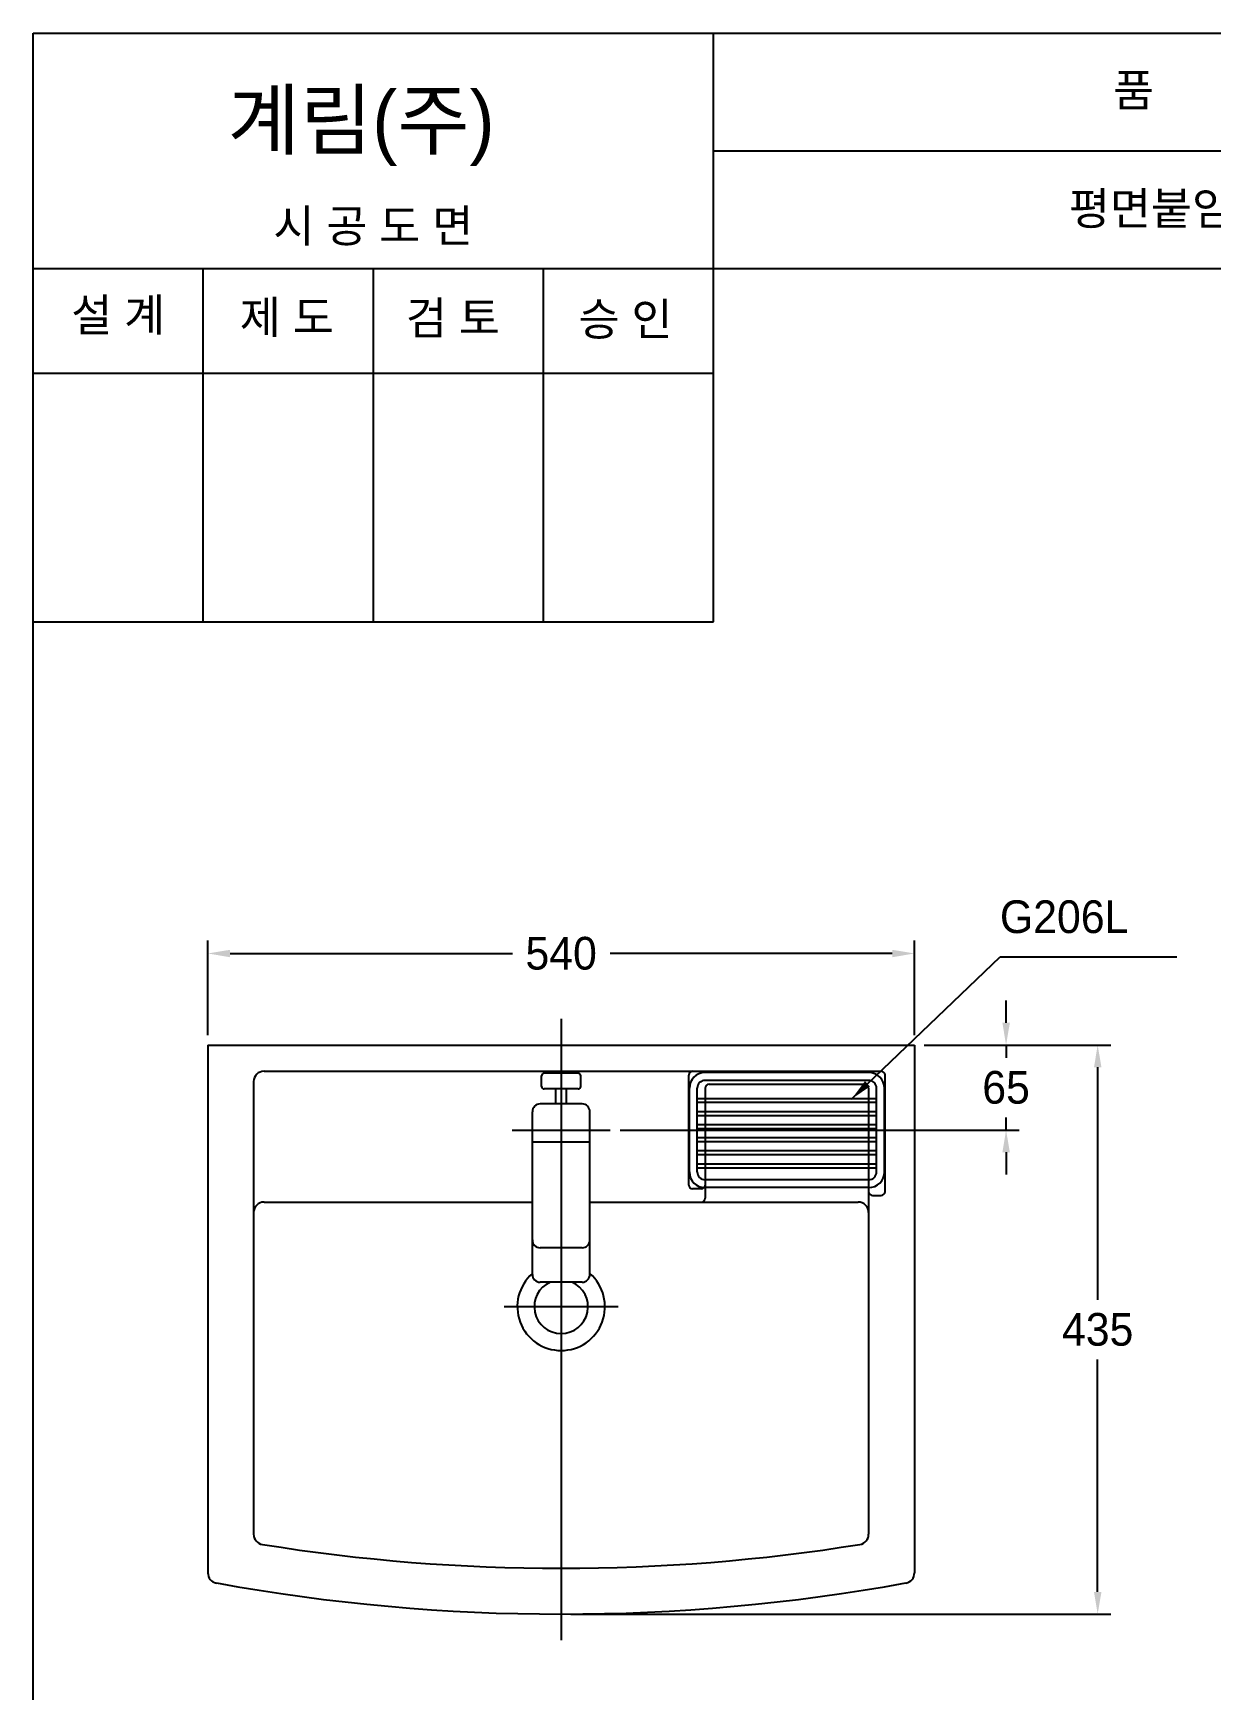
# Model space of a CAD drawing. Header units: millimetres. Extents: x 0 to 5831, y -67 to 2530.
# Drawn here: x 0 to 900, y 1264 to 2530 of the extents above; entities that cross this region are included whole.
import ezdxf
from ezdxf.enums import TextEntityAlignment as Align
from ezdxf.lldxf.tags import DXFTag

# ---------------------------------------------------------------- set-up
doc = ezdxf.new("R2010")
doc.units = ezdxf.units.MM
for name, color, linetype in [('TEXT', 7, 'Continuous'), ('내부선 및 부속', 4, 'Continuous'), ('도각라인', 255, 'Continuous'), ('외형선', 3, 'Continuous'), ('중심선', 1, 'DASHED'), ('치수선', 7, 'Continuous')]:
    doc.layers.add(name, color=color, linetype=linetype)
doc.styles.add('____', font='')
doc.styles.add('타이틀', font='H2GTRM.TTF', dxfattribs={"height": 25})
doc.styles.get('____').set_extended_font_data('굴림')
tags = doc.linetypes.add('DASHDOT', pattern=[70, 31, -13, 13, -13]).pattern_tags.tags
tags[10:11] = [DXFTag(74, 4), DXFTag(75, 0), DXFTag(340, '0'), DXFTag(46, 0.0), DXFTag(50, 0.0), DXFTag(44, 0.0), DXFTag(45, 0.0)]
tags[8:9] = [DXFTag(74, 4), DXFTag(75, 0), DXFTag(340, '0'), DXFTag(46, 0.0), DXFTag(50, 0.0), DXFTag(44, 0.0), DXFTag(45, 0.0)]
tags[6:7] = [DXFTag(74, 4), DXFTag(75, 0), DXFTag(340, '0'), DXFTag(46, 0.0), DXFTag(50, 0.0), DXFTag(44, 0.0), DXFTag(45, 0.0)]
tags[4:5] = [DXFTag(74, 4), DXFTag(75, 0), DXFTag(340, '0'), DXFTag(46, 0.0), DXFTag(50, 0.0), DXFTag(44, 0.0), DXFTag(45, 0.0)]
tags = doc.linetypes.add('DASHED', pattern=[25.72, 12.86, -12.86]).pattern_tags.tags
tags[6:7] = [DXFTag(74, 4), DXFTag(75, 0), DXFTag(340, '0'), DXFTag(46, 0.0), DXFTag(50, 0.0), DXFTag(44, 0.0), DXFTag(45, 0.0)]
tags[4:5] = [DXFTag(74, 4), DXFTag(75, 0), DXFTag(340, '0'), DXFTag(46, 0.0), DXFTag(50, 0.0), DXFTag(44, 0.0), DXFTag(45, 0.0)]
doc.dimstyles.new('MSADIM', dxfattribs={"dimtxt": 33, "dimasz": 17, "dimexe": 10, "dimexo": 7.5, "dimgap": 10, "dimtad": 0, "dimtih": 1, "dimtoh": 1, "dimdec": 0, "dimzin": 1, "dimdsep": 46, "dimtxsty": '____', "dimcen": 11.25, "dimadec": 0, "dimazin": 0, "dimtfac": 1, "dimtdec": 0, "dimtix": 1, "dimtmove": 0, "dimatfit": 3, "dimfxl": 0, "dimtolj": 1, "dimtzin": 1, "dimarcsym": 0})

# ---------------------------------------------------------------- blocks, each defined once
blk = doc.blocks.new('*D1')
at = {"layer": '치수선', "color": 0, "linetype": 'Continuous', "lineweight": -2}
for p, q in [((133.5, 1764), (133.5, 1836.5)), ((673.5, 1764), (673.5, 1836.5)), ((150.5, 1826.5), (366.2, 1826.5)), ((656.5, 1826.5), (440.9, 1826.5))]:
    blk.add_line(p, q, dxfattribs=at)
at = {"layer": '치수선', "color": 0, "linetype": 'Continuous'}
for points in [[(150.5, 1829.3), (150.5, 1823.6), (133.5, 1826.5)], [(656.5, 1829.3), (656.5, 1823.6), (673.5, 1826.5)]]:
    blk.add_solid(points, dxfattribs=at)
at = {"layer": '치수선', "color": 0, "linetype": 'Continuous', "insert": (403.5, 1826.5), "char_height": 25, "attachment_point": 5, "style": '____'}
blk.add_mtext('\\A1;540', dxfattribs=at)
blk = doc.blocks.new('*D2')
at = {"layer": '치수선', "color": 0, "linetype": 'Continuous', "lineweight": -2}
for p, q in [((743.5, 1773.5), (743.5, 1790.5)), ((681, 1756.5), (753.5, 1756.5)), ((743.5, 1756.5), (743.5, 1746.8)), ((743.5, 1691.5), (743.5, 1701.2)), ((448.5, 1691.5), (753.5, 1691.5)), ((743.5, 1674.5), (743.5, 1657.5))]:
    blk.add_line(p, q, dxfattribs=at)
at = {"layer": '치수선', "color": 0, "linetype": 'Continuous'}
for points in [[(740.7, 1773.5), (746.4, 1773.5), (743.5, 1756.5)], [(740.7, 1674.5), (746.4, 1674.5), (743.5, 1691.5)]]:
    blk.add_solid(points, dxfattribs=at)
at = {"layer": '치수선', "color": 0, "linetype": 'Continuous', "insert": (743.5, 1724), "char_height": 25, "attachment_point": 5, "style": '____'}
blk.add_mtext('\\A1;65', dxfattribs=at)
blk = doc.blocks.new('*D3')
at = {"layer": '치수선', "color": 0, "linetype": 'Continuous', "lineweight": -2}
for p, q in [((681, 1756.5), (823.5, 1756.5)), ((813.5, 1739.5), (813.5, 1561.8)), ((813.5, 1338.5), (813.5, 1516.1)), ((411, 1321.5), (823.5, 1321.5))]:
    blk.add_line(p, q, dxfattribs=at)
at = {"layer": '치수선', "color": 0, "linetype": 'Continuous'}
for points in [[(810.7, 1739.5), (816.4, 1739.5), (813.5, 1756.5)], [(810.7, 1338.5), (816.4, 1338.5), (813.5, 1321.5)]]:
    blk.add_solid(points, dxfattribs=at)
at = {"layer": '치수선', "color": 0, "linetype": 'Continuous', "insert": (813.5, 1539), "char_height": 25, "attachment_point": 5, "style": '____'}
blk.add_mtext('\\A1;435', dxfattribs=at)

msp = doc.modelspace()

# ---------------------------------------------------------------- linework, layer by layer
at = {"layer": '내부선 및 부속', "linetype": 'Continuous'}
for p, q in [((176.5, 1736.5), (648, 1736.5)), ((638.5, 1735.5), (513.5, 1735.5)), ((168.5, 1728.5), (168.5, 1628.5)), ((416.5, 1734.9), (390.5, 1734.9)), ((416.5, 1722.9), (390.5, 1722.9)), ((399.5, 1711.5), (399.5, 1722.9)), ((407.5, 1711.5), (407.5, 1722.9)), ((501, 1649.5), (501, 1733.5)), ((501.5, 1659.5), (501.5, 1723.5)), ((507.5, 1659.5), (507.5, 1723.5)), ((638.5, 1729.5), (513.5, 1729.5)), ((513.5, 1723.5), (513.5, 1639.5)), ((516.5, 1726.5), (635.5, 1726.5)), ((638.5, 1723.5), (638.5, 1628.5)), ((644.5, 1659.5), (644.5, 1723.5)), ((650.5, 1659.5), (650.5, 1723.5)), ((651, 1644.5), (651, 1733.5)), ((419.5, 1711.5), (387.5, 1711.5)), ((644.5, 1715.5), (507.5, 1715.5)), ((644.5, 1712.5), (507.5, 1712.5)), ((381.5, 1607.5), (381.5, 1705.5)), ((425.5, 1607.5), (425.5, 1705.5)), ((644.5, 1705.5), (507.5, 1705.5)), ((644.5, 1702.5), (507.5, 1702.5)), ((644.5, 1695.5), (507.5, 1695.5)), ((644.5, 1692.5), (507.5, 1692.5)), ((644.5, 1685.5), (507.5, 1685.5)), ((425.5, 1682.3), (381.5, 1682.3)), ((644.5, 1682.5), (507.5, 1682.5)), ((644.5, 1675.5), (507.5, 1675.5)), ((644.5, 1672.5), (507.5, 1672.5)), ((644.5, 1665.5), (507.5, 1665.5)), ((644.5, 1662.5), (507.5, 1662.5)), ((510.5, 1646.5), (504, 1646.5)), ((638.5, 1653.5), (513.5, 1653.5)), ((638.5, 1647.5), (513.5, 1647.5)), ((641.5, 1641.5), (648, 1641.5)), ((381.5, 1581.2), (381.5, 1607.5)), ((419.5, 1601.5), (387.5, 1601.5)), ((425.5, 1581.2), (425.5, 1607.5)), ((419.5, 1575.2), (387.5, 1575.2))]:
    msp.add_line(p, q, dxfattribs=at)
for centre, radius, start, end in [((176.5, 1728.5), 8, 90, 180), ((504, 1733.5), 3, 90, 180), ((513.5, 1723.5), 12, 90, 180), ((638.5, 1723.5), 12, 0, 90), ((648, 1733.5), 3, 0, 90), ((390.5, 1732.9), 2, 90, 180), ((390.5, 1724.9), 2, 180, 270), ((416.5, 1732.9), 2, 0, 90), ((416.5, 1724.9), 2, 270, 0), ((513.5, 1723.5), 6, 90, 180), ((516.5, 1723.5), 3, 90, 179.998), ((635.5, 1723.5), 3, 0, 90), ((638.5, 1723.5), 6, 0, 90), ((387.5, 1705.5), 6, 90, 180), ((419.5, 1705.5), 6, 0, 90), ((513.5, 1659.5), 12, 180, 270), ((513.5, 1659.5), 6, 180, 270), ((638.5, 1659.5), 6, 270, 0), ((638.5, 1659.5), 12, 270, 0), ((504, 1649.5), 3, 180.002, 270), ((510.5, 1649.5), 3, 270, 0), ((510.5, 1639.5), 3, 270, 0), ((641.5, 1644.5), 3, 180, 270), ((648, 1644.5), 3, 270, 0), ((387.5, 1607.5), 6, 180, 270), ((419.5, 1607.5), 6, 270, 0), ((387.5, 1581.2), 6, 180, 270), ((419.5, 1581.2), 6, 270, 0)]:
    msp.add_arc(centre, radius, start, end, dxfattribs=at)
for points in [[(388.5, 1724.9), (388.5, 1728.9), (388.5, 1732.9)], [(418.5, 1724.9), (418.5, 1728.9), (418.5, 1732.9)]]:
    msp.add_open_spline(points, degree=2, dxfattribs=at)
at = {"layer": '도각라인', "color": 7}
for p, q in [((0, 0), (0, 2530)), ((0, 2530), (1800, 2530)), ((520, 2080), (520, 2530)), ((520, 2440), (1800, 2440)), ((0, 2350), (1800, 2350)), ((130, 2080), (130, 2350)), ((260, 2080), (260, 2350)), ((390, 2080), (390, 2350)), ((0, 2270), (520, 2270)), ((0, 2080), (520, 2080))]:
    msp.add_line(p, q, dxfattribs=at)
at = {"layer": '외형선', "linetype": 'Continuous'}
for p, q in [((133.5, 1756.5), (133.5, 1353.1)), ((133.5, 1756.5), (673.5, 1756.5)), ((673.5, 1756.5), (673.5, 1353.1)), ((176.5, 1636.5), (381.5, 1636.5)), ((425.5, 1636.5), (630.5, 1636.5)), ((168.5, 1628.5), (168.5, 1382.6)), ((638.5, 1628.5), (638.5, 1382.6))]:
    msp.add_line(p, q, dxfattribs=at)
for centre, radius, start, end in [((176.5, 1628.5), 8, 90, 180), ((630.5, 1628.5), 8, 0, 90), ((403.5, 1556.5), 33.5, 131.0499, 48.95), ((403.5, 1556.5), 20.5, 113.7896, 66.2104), ((176.5, 1382.6), 8, 180, 260.85), ((630.5, 1382.6), 8, 279.15, 0), ((403.5, 2792), 1435.5, 260.85, 279.15), ((141.5, 1353.1), 8, 180, 259.68), ((403.5, 2792), 1470.5, 259.68, 280.32), ((665.5, 1353.1), 8, 280.32, 0)]:
    msp.add_arc(centre, radius, start, end, dxfattribs=at)
at = {"layer": '중심선', "linetype": 'DASHDOT'}
for p, q in [((403.5, 1776.5), (403.5, 1301.5)), ((366, 1691.5), (441, 1691.5)), ((447, 1556.5), (360, 1556.5))]:
    msp.add_line(p, q, dxfattribs=at)

# ---------------------------------------------------------------- texts
at = {"layer": 'TEXT', "style": '타이틀'}
for s, p in [('품             명', (915.7, 2486.4)), ('평면붙임 세면기', (905.8, 2396)), ('시 공 도 면', (259.9, 2382.7)), ('설 계', (65, 2314.6)), ('제 도', (193.8, 2312.9)), ('검 토', (320.8, 2312.3)), ('승 인', (452.7, 2311.4))]:
    msp.add_text(s, height=25, dxfattribs=at).set_placement(p, align=Align.MIDDLE_CENTER)
msp.add_text('계림(주)', height=44, dxfattribs=at).set_placement((148.7, 2441.8))
at = {"layer": 'TEXT', "insert": (738.8, 1867.1), "char_height": 25, "width": 380.447, "attachment_point": 1, "line_spacing_factor": 0.963855, "style": '타이틀'}
msp.add_mtext('\\A1;G206L', dxfattribs=at)

# ---------------------------------------------------------------- dimensions: what is measured, and where the dimension line sits
at = {"layer": '치수선', "linetype": 'Continuous'}
dim = msp.add_linear_dim(base=(673.5, 1826.5), p1=(133.5, 1756.5), p2=(673.5, 1756.5), dimstyle='MSADIM', override={"dimtxt": 25}, dxfattribs=at)
dim.commit()
dim.dimension.update_dxf_attribs({"geometry": '*D1', "text_midpoint": (403.5, 1826.5)})
for base, p2, picture, middle in [((743.5, 1691.5), (441, 1691.5), '*D2', (743.5, 1724)), ((813.5, 1321.5), (403.5, 1321.5), '*D3', (813.5, 1539))]:
    dim = msp.add_linear_dim(base=base, p1=(673.5, 1756.5), p2=p2, angle=90, dimstyle='MSADIM', override={"dimtxt": 25}, dxfattribs=at)
    dim.commit()
    dim.dimension.update_dxf_attribs({"geometry": picture, "text_midpoint": middle})

# ---------------------------------------------------------------- leaders
msp.add_leader([(625.3, 1715.1), (739.1, 1823.8), (873.9, 1823.8)], dimstyle='MSADIM', override={"dimtxt": 25}, dxfattribs=at)

doc.saveas('drawing.dxf')
